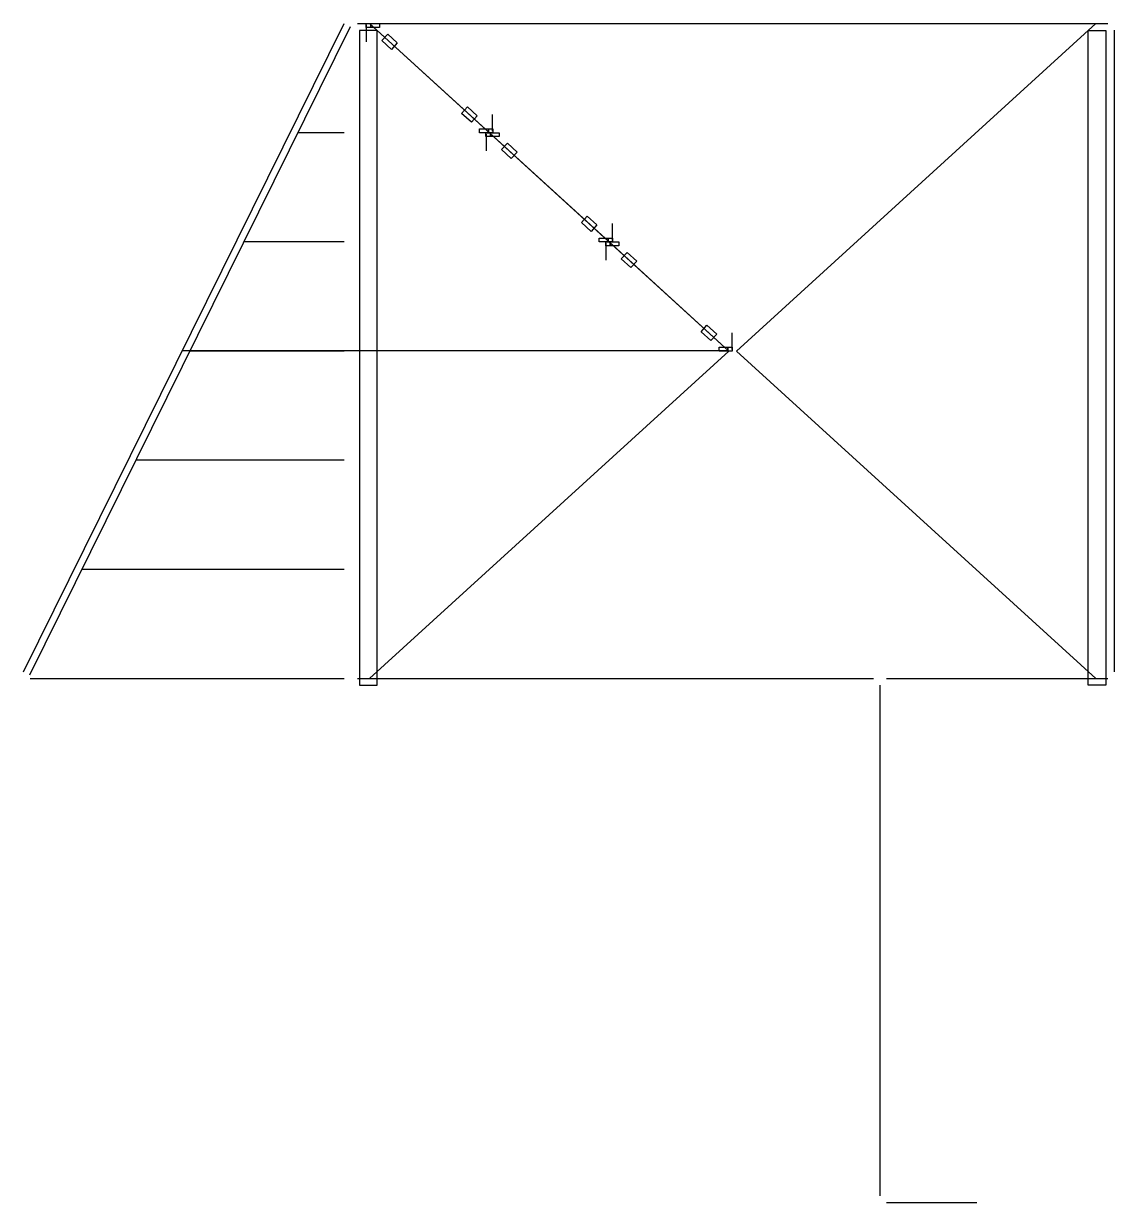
# Model space of a CAD drawing. Header units: millimetres. Extents: x 0 to 10000, y 0 to 10800.
import ezdxf

# ---------------------------------------------------------------- set-up
doc = ezdxf.new("R2010")
doc.units = ezdxf.units.MM
doc.layers.add('Стандарт', color=252, linetype='Continuous')

msp = doc.modelspace()

# ---------------------------------------------------------------- linework, layer by layer
at = {"layer": 'Стандарт'}
msp.add_line((60, 4800, 3175), (2940, 4800, 3175), dxfattribs=at)
for points, elevation in [([(3142, 10800), (3182, 10800), (3182, 10765), (3142, 10765)], 2943), ([(3182, 10800), (3262, 10800), (3262, 10765), (3182, 10765)], 2943), ([(3241, 10738), (3080, 10738), (3080, 4738), (3241, 4738)], 2935), ([(3142, 10800), (3182, 10800), (3182, 10765), (3142, 10765)], 2943), ([(3182, 10800), (3262, 10800), (3262, 10765), (3182, 10765)], 2943), ([(3426, 10623), (3372, 10564), (3284, 10645), (3338, 10704)], 2939), ([(3426, 10623), (3372, 10564), (3284, 10645), (3338, 10704)], 2939), ([(3426, 10623), (3372, 10564), (3284, 10645), (3338, 10704)], 2939), ([(3426, 10623), (3372, 10564), (3284, 10645), (3338, 10704)], 2943), ([(9759, 10738), (9920, 10738), (9920, 4738), (9759, 4738)], 2935), ([(4016, 9977), (4070, 10036), (4159, 9955), (4105, 9896)], 2943), ([(4016, 9977), (4070, 10036), (4159, 9955), (4105, 9896)], 2939), ([(4261, 9800), (4181, 9800), (4181, 9835), (4261, 9835)], 2943), ([(4301, 9800), (4261, 9800), (4261, 9835), (4301, 9835)], 2943), ([(4239, 9800), (4279, 9800), (4279, 9765), (4239, 9765)], 2943), ([(4279, 9800), (4359, 9800), (4359, 9765), (4279, 9765)], 2943), ([(4524, 9623), (4470, 9564), (4381, 9645), (4435, 9704)], 2939), ([(4524, 9623), (4470, 9564), (4381, 9645), (4435, 9704)], 2943), ([(5114, 8977), (5167, 9036), (5256, 8955), (5202, 8896)], 2943), ([(5114, 8977), (5167, 9036), (5256, 8955), (5202, 8896)], 2939), ([(5358, 8800), (5278, 8800), (5278, 8835), (5358, 8835)], 2943), ([(5337, 8800), (5377, 8800), (5377, 8765), (5337, 8765)], 2943), ([(5398, 8800), (5358, 8800), (5358, 8835), (5398, 8835)], 2943), ([(5377, 8800), (5457, 8800), (5457, 8765), (5377, 8765)], 2943), ([(5621, 8623), (5567, 8564), (5479, 8645), (5533, 8704)], 2939), ([(5621, 8623), (5567, 8564), (5479, 8645), (5533, 8704)], 2943), ([(6211, 7977), (6265, 8036), (6354, 7955), (6300, 7896)], 2939), ([(6211, 7977), (6265, 8036), (6354, 7955), (6300, 7896)], 2943), ([(6456, 7800), (6376, 7800), (6376, 7835), (6456, 7835)], 2943), ([(6496, 7800), (6456, 7800), (6456, 7835), (6496, 7835)], 2943)]:
    msp.add_lwpolyline(points, close=True, dxfattribs=dict(at, elevation=elevation))
for points, elevation in [([(0, 4860), (2940, 10800)], 3175), ([(56, 4832), (2996, 10772)], 3175), ([(3060, 10800), (9940, 10800)], 3175), ([(3142, 10787), (3142, 10633)], 2935), ([(3142, 10787), (3142, 10633)], 2935), ([(3172, 10800), (6465, 7800)], 2935), ([(3172, 10800), (6465, 7800)], 3175), ([(3172, 10800), (4270, 9800)], 2935), ([(9828, 10800), (6535, 7800)], 2935), ([(9828, 10800), (6535, 7800)], 3175), ([(10000, 4860), (10000, 10740)], 3175), ([(4300, 9813), (4300, 9967)], 2935), ([(2938, 9800), (2514, 9800)], 3175), ([(4240, 9787), (4240, 9633)], 2935), ([(4270, 9800), (5367, 8800)], 2935), ([(5398, 8813), (5398, 8967)], 2935), ([(2938, 8800), (2019, 8800)], 3175), ([(5337, 8787), (5337, 8633)], 2935), ([(5367, 8800), (6465, 7800)], 2935), ([(6495, 7813), (6495, 7967)], 2935), ([(6462, 7802), (1454, 7802)], 2935), ([(2938, 7800), (1524, 7800)], 3175), ([(3172, 4800), (6465, 7800)], 2935), ([(3172, 4800), (6465, 7800)], 3175), ([(9828, 4800), (6535, 7800)], 2935), ([(9828, 4800), (6535, 7800)], 3175), ([(2938, 6800), (1029, 6800)], 3175), ([(2938, 5800), (534, 5800)], 3175), ([(3060, 4800), (7790, 4800)], 3175), ([(7910, 4800), (9940, 4800)], 3175), ([(7850, 4740), (7850, 60)], 3175), ([(7910, 0), (8740, 0)], 3175)]:
    msp.add_lwpolyline(points, dxfattribs=dict(at, elevation=elevation))

doc.saveas('drawing.dxf')
